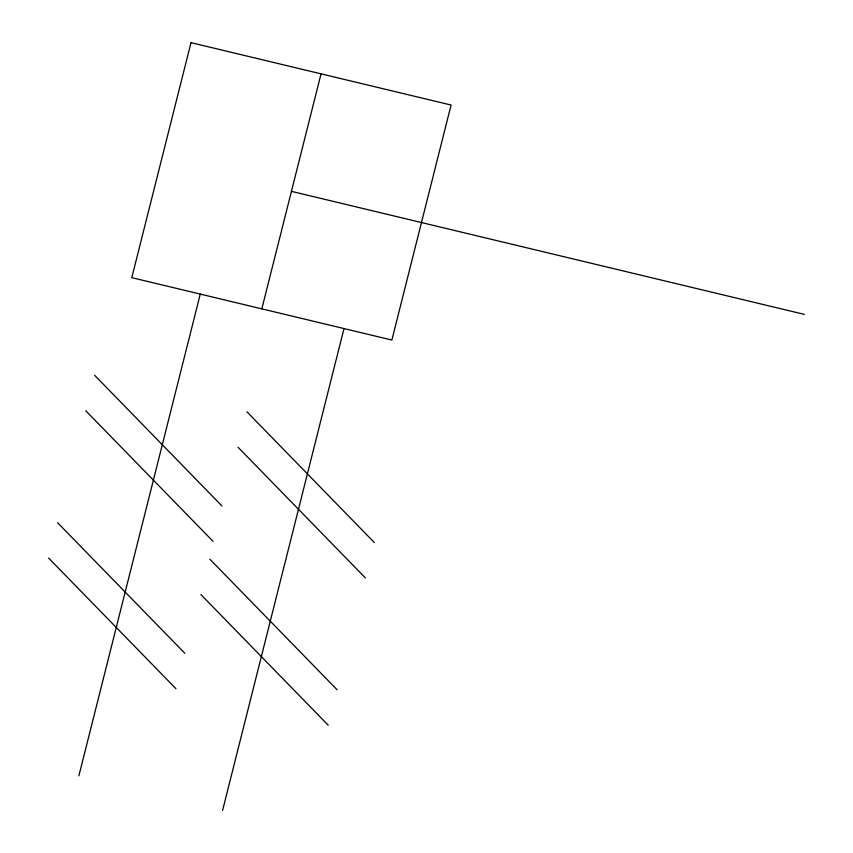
<?xml version="1.0" encoding="UTF-8"?>
<svg xmlns="http://www.w3.org/2000/svg" width="853" height="853" viewBox="0 0 853 853"><rect width="100%" height="100%" fill="white"/><g stroke="black" fill="none" stroke-linecap="round" stroke-linejoin="round"><path stroke-width="1.28" d="M78.86 775.867L200.263 294.093M261.828 308.861L321.048 73.848M222.601 810.35L344.004 328.576M291.438 191.349L804.39 314.394M246.975 411.86L374.296 542.508M238.051 447.26L365.372 577.918M94.651 375.32L221.972 505.978M85.737 410.73L213.058 541.378M209.849 559.184L337.17 689.832M200.924 594.594L328.245 725.242M57.535 522.654L184.856 653.302M48.61 558.054L175.931 688.702M191.008 42.65L131.788 277.662L391.868 340.048L451.088 105.036L191.008 42.65"/></g></svg>
